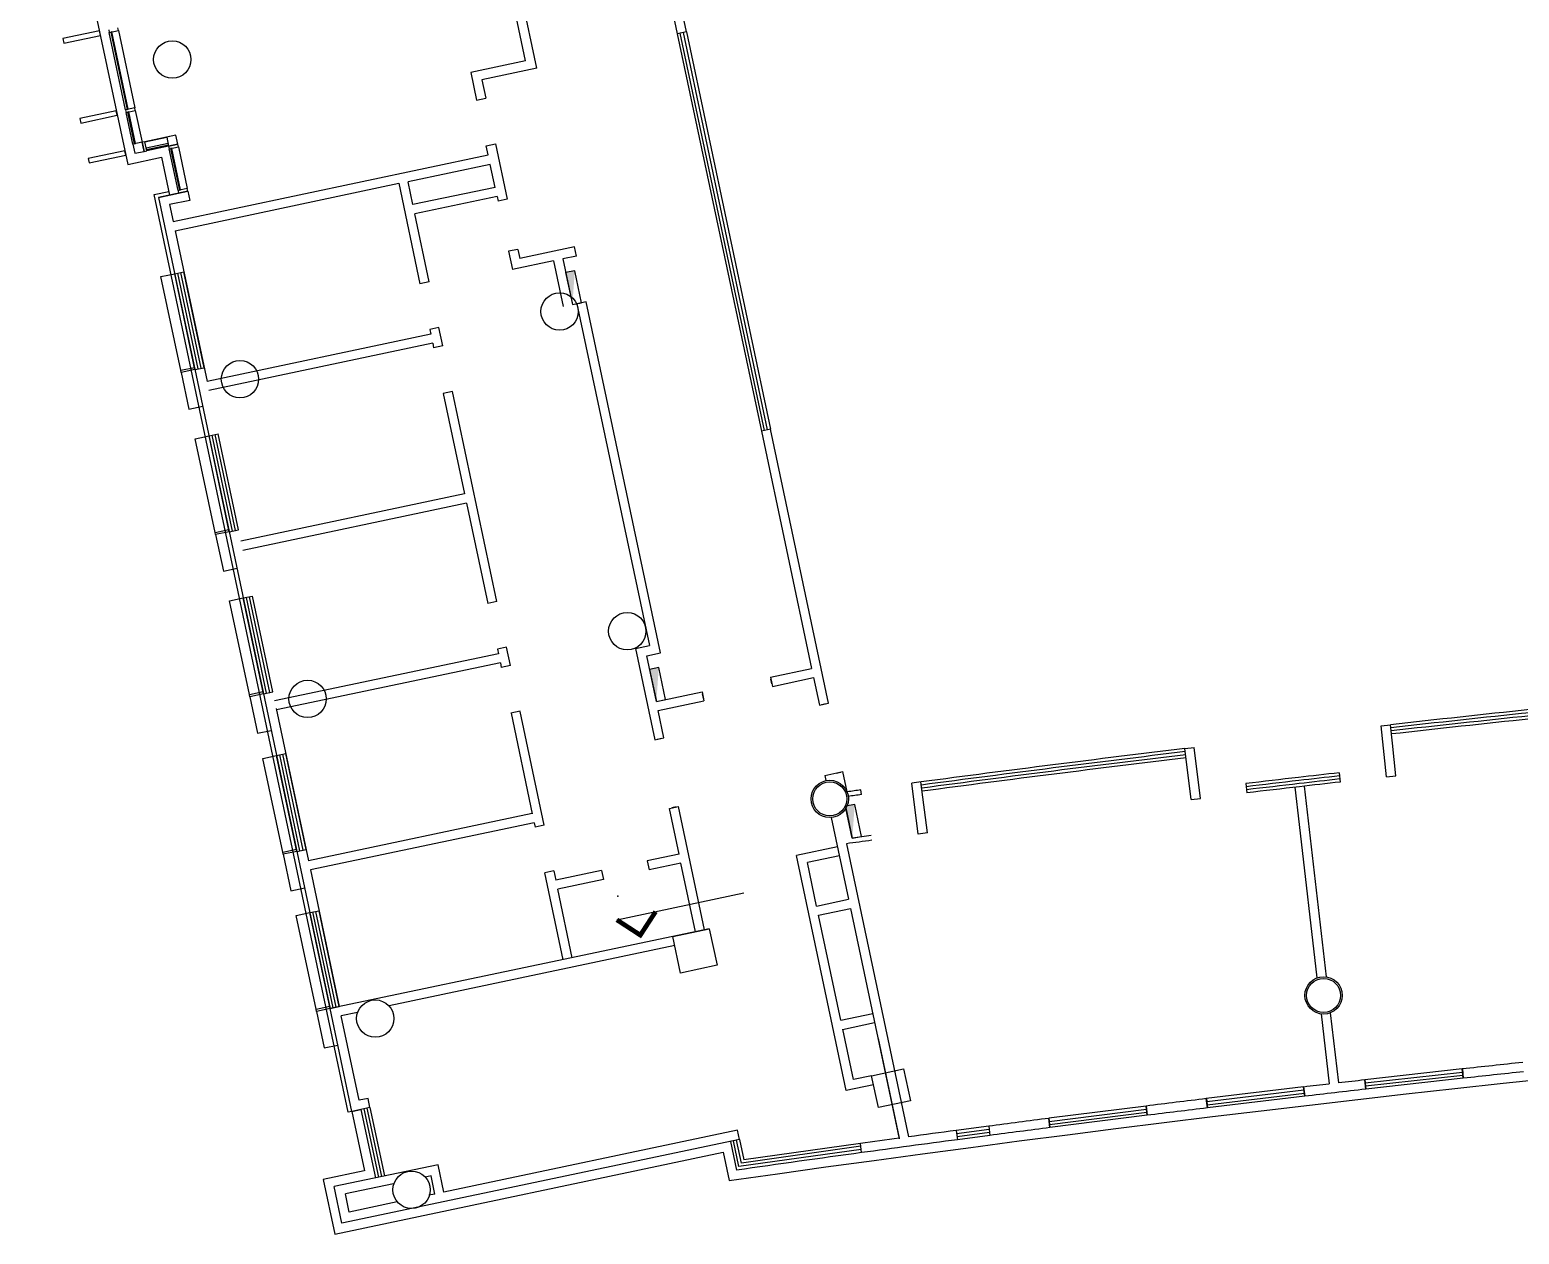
# Model space of a CAD drawing. Header units: millimetres. Extents: x 11680834 to 11851556, y -6213014 to -6078394.
# Drawn here: x 11694663 to 11726574, y -6213014 to -6187213 of the extents above; entities that cross this region are included whole.
import ezdxf

# ---------------------------------------------------------------- set-up
doc = ezdxf.new("R2010")
doc.units = ezdxf.units.MM
for name, color, linetype in [('A—\\M+5C3C5\\M+5B4B0', 135, 'Continuous'), ('A—\\M+5C7BD\\M+5CCE5', 7, 'Continuous'), ('E-COLS-F4$0$0S-COLS-I', 90, 'Continuous'), ('E-COLS-F4$0$0S-COLS-I-P', 8, 'Continuous'), ('E1-RI-4F$0$A-GLAZ-CWMG', 3, 'Continuous'), ('E1-RI-4F$0$A-WALL', 7, 'Continuous')]:
    doc.layers.add(name, color=color, linetype=linetype)

msp = doc.modelspace()

# ---------------------------------------------------------------- linework, layer by layer
for p, q in [((11708731, -6187255), (11708535, -6187297)), ((11710402, -6195794), (11708601, -6187283)), ((11710468, -6195781), (11708666, -6187269)), ((11708731, -6187255), (11710533, -6195767)), ((11708535, -6187297), (11710337, -6195808)), ((11710533, -6195767), (11710337, -6195808)), ((11710564, -6201225), (11710543, -6201127)), ((11709096, -6201535), (11709076, -6201437)), ((11711629, -6201668), (11711727, -6201647)), ((11708204, -6202393), (11708106, -6202414)), ((11711939, -6203135), (11712037, -6203115)), ((11708514, -6203861), (11708416, -6203881)), ((11725353, -6209474), (11723266, -6209706)), ((11723273, -6209772), (11725360, -6209540)), ((11723281, -6209839), (11725368, -6209606)), ((11725375, -6209672), (11725353, -6209474)), ((11721955, -6209857), (11719870, -6210107)), ((11719878, -6210173), (11721963, -6209924)), ((11721979, -6210056), (11721955, -6209857)), ((11723288, -6209905), (11723266, -6209706)), ((11725375, -6209672), (11723288, -6209905)), ((11719894, -6210306), (11719870, -6210107)), ((11719886, -6210239), (11721971, -6209990)), ((11721979, -6210056), (11719894, -6210306)), ((11718579, -6210269), (11716495, -6210530)), ((11716520, -6210729), (11716495, -6210530)), ((11716503, -6210596), (11718587, -6210335)), ((11716511, -6210662), (11718595, -6210401)), ((11718603, -6210467), (11716520, -6210729)), ((11718603, -6210467), (11718579, -6210269)), ((11709870, -6210984), (11709829, -6210788)), ((11709870, -6210984), (11709829, -6210788))]:
    msp.add_line(p, q)
at = {"color": 1}
msp.add_line((11707241, -6206280, 0), (11709958, -6205703, 0), dxfattribs=at)
at = {"extrusion": (0, 0, -1)}
for points in [[(-11706289, -6193100), (-11706485, -6193059), (-11706340, -6192374), (-11706144, -6192415)], [(-11708088, -6201600), (-11708284, -6201558), (-11708139, -6200873), (-11707943, -6200915)], [(-11712286, -6204532), (-11712482, -6204491), (-11712337, -6203806), (-11712141, -6203848)]]:
    msp.add_lwpolyline(points, close=True, dxfattribs=at)
at = {"color": 1, "const_width": 100, "elevation": 0}
msp.add_lwpolyline([(11707241, -6206280), (11707744, -6206607), (11708071, -6206104)], dxfattribs=at)
at = {"color": 1}
msp.add_point((11707263, -6205769, 0), dxfattribs=at)
at = {"extrusion": (0, 0, -1)}
for points in [[(-11706289, -6193100), (-11706289, -6193100), (-11706144, -6192415), (-11706340, -6192374)], [(-11708088, -6201600), (-11708088, -6201600), (-11707943, -6200915), (-11708139, -6200873)], [(-11712286, -6204532), (-11712286, -6204532), (-11712141, -6203848), (-11712337, -6203806)]]:
    msp.add_solid(points, dxfattribs=at)
at = {"layer": 'A—\\M+5C3C5\\M+5B4B0'}
for p, q in [((11694663, -6180191), (11696760, -6190096)), ((11696421, -6187260), (11696396, -6187265)), ((11696396, -6187265), (11696746, -6188919)), ((11696771, -6188913), (11696421, -6187260)), ((11696746, -6188919), (11696771, -6188913)), ((11696783, -6188972), (11696758, -6188977)), ((11696758, -6188977), (11696902, -6189657)), ((11696927, -6189652), (11696783, -6188972)), ((11696902, -6189657), (11696927, -6189652)), ((11697127, -6189610), (11697068, -6189622)), ((11697110, -6189818), (11697169, -6189805)), ((11697169, -6189805), (11697127, -6189610)), ((11697627, -6189651), (11697157, -6189751)), ((11697157, -6189751), (11697162, -6189776)), ((11697162, -6189776), (11697632, -6189676)), ((11697632, -6189676), (11697627, -6189651)), ((11697638, -6189706), (11697651, -6189765)), ((11697651, -6189765), (11697846, -6189723)), ((11697706, -6189753), (11697681, -6189758)), ((11697681, -6189758), (11697869, -6190649)), ((11697894, -6190643), (11697706, -6189753)), ((11697846, -6189723), (11697834, -6189665)), ((11696760, -6190096), (11697484, -6189943)), ((11697484, -6189943), (11697656, -6190755)), ((11697327, -6190743), (11697640, -6190677)), ((11701487, -6210398), (11697327, -6190743)), ((11697869, -6190649), (11697894, -6190643)), ((11697474, -6192501), (11697767, -6192439)), ((11698202, -6194493), (11697767, -6192439)), ((11698267, -6194479), (11697833, -6192425)), ((11698333, -6194465), (11697898, -6192411)), ((11698398, -6194452), (11697963, -6192397)), ((11698202, -6194493), (11698398, -6194452)), ((11699003, -6197952), (11698568, -6195898)), ((11699068, -6197938), (11698633, -6195884)), ((11699133, -6197925), (11698698, -6195870)), ((11698209, -6195974), (11698503, -6195912)), ((11698937, -6197966), (11698503, -6195912)), ((11698937, -6197966), (11699133, -6197925)), ((11698944, -6199447), (11699238, -6199385)), ((11699673, -6201439), (11699238, -6199385)), ((11699738, -6201425), (11699303, -6199371)), ((11699803, -6201411), (11699368, -6199357)), ((11699868, -6201398), (11699433, -6199343)), ((11699673, -6201439), (11699868, -6201398)), ((11699659, -6202822), (11699952, -6202760)), ((11700387, -6204814), (11699952, -6202760)), ((11700452, -6204800), (11700018, -6202746)), ((11700518, -6204787), (11700083, -6202732)), ((11700583, -6204773), (11700148, -6202718)), ((11722716, -6203129), (11722739, -6203328)), ((11720716, -6203361), (11720739, -6203560)), ((11700387, -6204814), (11700583, -6204773)), ((11701165, -6208166), (11700730, -6206111)), ((11701230, -6208152), (11700795, -6206098)), ((11701295, -6208138), (11700860, -6206084)), ((11700371, -6206187), (11700665, -6206125)), ((11701100, -6208180), (11700665, -6206125)), ((11701100, -6208180), (11701295, -6208138)), ((11701563, -6210382), (11701487, -6210398)), ((11701563, -6210382), (11701831, -6211654)), ((11701756, -6210340), (11702067, -6211808)), ((11701756, -6210340), (11702067, -6211808)), ((11701821, -6210327), (11702132, -6211794)), ((11701821, -6210327), (11702132, -6211794)), ((11701886, -6210313), (11702197, -6211780)), ((11701886, -6210313), (11702197, -6211780)), ((11701952, -6210299), (11702262, -6211766)), ((11701952, -6210299), (11702262, -6211766)), ((11715208, -6210699), (11714514, -6210790)), ((11714521, -6210856), (11715215, -6210765)), ((11714529, -6210922), (11715223, -6210831)), ((11715231, -6210897), (11714537, -6210989)), ((11709675, -6211026), (11709805, -6211641)), ((11709857, -6211566), (11709740, -6211012)), ((11709910, -6211491), (11709805, -6210998)), ((11712476, -6211196), (11709857, -6211566)), ((11709871, -6210984), (11709963, -6211421)), ((11712467, -6211130), (11709910, -6211491)), ((11712459, -6211068), (11709963, -6211421)), ((11712485, -6211266), (11712459, -6211068)), ((11701828, -6211655), (11700950, -6211840)), ((11700950, -6211840), (11701197, -6213014))]:
    msp.add_line(p, q, dxfattribs=at)
at = {"layer": 'A—\\M+5C3C5\\M+5B4B0', "extrusion": (0, 0, -1)}
for p, q in [((11696354, -6187213), (11696366, -6187272)), ((11696366, -6187272), (11696562, -6187230)), ((11696562, -6187230), (11696549, -6187172)), ((11696912, -6188884), (11696716, -6188925)), ((11696924, -6188942), (11696912, -6188884)), ((11696716, -6188925), (11696729, -6188984)), ((11696729, -6188984), (11696924, -6188942)), ((11698035, -6190613), (11697839, -6190655)), ((11697839, -6190655), (11697852, -6190714)), ((11697852, -6190714), (11698047, -6190672)), ((11698047, -6190672), (11698035, -6190613))]:
    msp.add_line(p, q, dxfattribs=at)
at = {"layer": 'A—\\M+5C3C5\\M+5B4B0'}
for points in [[(11697898, -6194506), (11697474, -6192501), (11697474, -6192501)], [(11698202, -6194493), (11697909, -6194555), (11697898, -6194506), (11698192, -6194444)], [(11697909, -6194555), (11698074, -6195338), (11698368, -6195276)], [(11698634, -6197979), (11698209, -6195974), (11698209, -6195974)], [(11698937, -6197966), (11698644, -6198028), (11698634, -6197979), (11698927, -6197917)], [(11698644, -6198028), (11698810, -6198811), (11699103, -6198749)], [(11699369, -6201452), (11698944, -6199447), (11698944, -6199447)], [(11699673, -6201439), (11699379, -6201501), (11699369, -6201452), (11699662, -6201390)], [(11699379, -6201501), (11699545, -6202284), (11699838, -6202222)], [(11700083, -6204827), (11699659, -6202822), (11699659, -6202822)], [(11700387, -6204814), (11700094, -6204876), (11700083, -6204827), (11700377, -6204765)], [(11700094, -6204876), (11700259, -6205659), (11700553, -6205597)], [(11700796, -6208193), (11700371, -6206187), (11700371, -6206187)], [(11701100, -6208180), (11700806, -6208242), (11700796, -6208193), (11701089, -6208131)], [(11700806, -6208242), (11700972, -6209025), (11701265, -6208963)], [(11701197, -6213014), (11709520, -6211259), (11709648, -6211866)]]:
    msp.add_lwpolyline(points, dxfattribs=at)
msp.add_lwpolyline([(11709520, -6211259), (11709648, -6211866, -0.034352), (11776265, -6206955), (11776526, -6204008)], format="xyb", dxfattribs=at)
for centre, radius, start, end in [((11778677, -6694038), 494988, 95.6683, 96.3634), ((11778689, -6694149), 495033, 95.66842, 96.36341), ((11778689, -6694149), 494967, 95.66842, 96.36346), ((11778689, -6694149), 494900, 95.66842, 96.36352), ((11778689, -6694149), 495100, 96.87632, 97.53592), ((11778689, -6694149), 495033, 96.87628, 97.53597), ((11778689, -6694149), 494967, 96.87624, 97.53602), ((11778689, -6694149), 494900, 96.87621, 97.53607), ((11778689, -6694149), 494200, 96.60521, 96.73667), ((11778689, -6694149), 494200, 96.5032, 96.60521), ((11778689, -6694149), 494133, 96.5032, 96.60521), ((11778689, -6694149), 494133, 96.60521, 96.73667), ((11778689, -6694149), 494067, 96.60521, 96.73667), ((11778689, -6694149), 494000, 96.60521, 96.73668), ((11778689, -6694149), 494067, 96.5032, 96.60521), ((11778689, -6694149), 494000, 96.5032, 96.60521), ((11780794, -6708789), 502190, 97.81776, 98.12647)]:
    msp.add_arc(centre, radius, start, end, dxfattribs=at)
at = {"layer": 'A—\\M+5C7BD\\M+5CCE5'}
for p, q in [((11705523, -6188034), (11704116, -6181386)), ((11705286, -6187879), (11703962, -6181623)), ((11707914, -6184362), (11708535, -6187297)), ((11708731, -6187255), (11708503, -6186179)), ((11696154, -6187235), (11695372, -6187400)), ((11696175, -6187333), (11696154, -6187235)), ((11695372, -6187400), (11695392, -6187498)), ((11695392, -6187498), (11696175, -6187333)), ((11705286, -6187879), (11704112, -6188128)), ((11704112, -6188128), (11704237, -6188718)), ((11705523, -6188034), (11704349, -6188283)), ((11704349, -6188283), (11704433, -6188677)), ((11704237, -6188718), (11704433, -6188677)), ((11696517, -6188947), (11695734, -6189112)), ((11695734, -6189112), (11695755, -6189210)), ((11695755, -6189210), (11696537, -6189045)), ((11696537, -6189045), (11696517, -6188947)), ((11697793, -6189469), (11697127, -6189610)), ((11696698, -6189803), (11695915, -6189968)), ((11696719, -6189901), (11696698, -6189803)), ((11697068, -6189622), (11696873, -6189664)), ((11696873, -6189664), (11696914, -6189859)), ((11696914, -6189859), (11697110, -6189818)), ((11697068, -6189622), (11697110, -6189818)), ((11704444, -6189696), (11704640, -6189655)), ((11704485, -6189892), (11704444, -6189696)), ((11704640, -6189655), (11704891, -6190840)), ((11695915, -6189968), (11695936, -6190066)), ((11695936, -6190066), (11696719, -6189901)), ((11697735, -6191321), (11704485, -6189892)), ((11704529, -6190098), (11702768, -6190469)), ((11704632, -6190588), (11704529, -6190098)), ((11702871, -6190958), (11702768, -6190469)), ((11698047, -6190672), (11697421, -6190805)), ((11697421, -6190805), (11697852, -6190714)), ((11697777, -6191517), (11702570, -6190502)), ((11698047, -6190672), (11698089, -6190868)), ((11702570, -6190502), (11703023, -6192655)), ((11704632, -6190588), (11702871, -6190958)), ((11704674, -6190783), (11702912, -6191154)), ((11704674, -6190783), (11704695, -6190881)), ((11697421, -6190805), (11701102, -6208189)), ((11698089, -6190868), (11697659, -6190959)), ((11697659, -6190959), (11697735, -6191321)), ((11704891, -6190840), (11704695, -6190881)), ((11703219, -6192613), (11702912, -6191154)), ((11697777, -6191517), (11698460, -6194745)), ((11705118, -6191916), (11704923, -6191957)), ((11704923, -6191957), (11705006, -6192349)), ((11705118, -6191916), (11705160, -6192112)), ((11706334, -6191865), (11705160, -6192112)), ((11706376, -6192060), (11706082, -6192122)), ((11706376, -6192060), (11706334, -6191865)), ((11705886, -6192163), (11705006, -6192349)), ((11705886, -6192163), (11706093, -6193141)), ((11706082, -6192122), (11706289, -6193100)), ((11703219, -6192613), (11703023, -6192655)), ((11706583, -6193039), (11706387, -6193080)), ((11706387, -6193080), (11707938, -6200405)), ((11708175, -6200559), (11706583, -6193039)), ((11703429, -6193591), (11703233, -6193632)), ((11703233, -6193632), (11703254, -6193730)), ((11703511, -6193982), (11703429, -6193591)), ((11703254, -6193730), (11698460, -6194745)), ((11703295, -6193926), (11698501, -6194941)), ((11703295, -6193926), (11703316, -6194024)), ((11703511, -6193982), (11703316, -6194024)), ((11703719, -6194961), (11703523, -6195002)), ((11703523, -6195002), (11703979, -6197154)), ((11704671, -6199461), (11703719, -6194961)), ((11710533, -6195767), (11710337, -6195808)), ((11710337, -6195808), (11711414, -6200896)), ((11711776, -6201637), (11710533, -6195767)), ((11703979, -6197154), (11699185, -6198169)), ((11703978, -6197154), (11699185, -6198169)), ((11704020, -6197350), (11699226, -6198365)), ((11704020, -6197350), (11704476, -6199502)), ((11704671, -6199461), (11704476, -6199502)), ((11704703, -6200579), (11699909, -6201588)), ((11704879, -6200439), (11704683, -6200481)), ((11704683, -6200481), (11704703, -6200579)), ((11704961, -6200831), (11704879, -6200439)), ((11707644, -6200467), (11707938, -6200405)), ((11707644, -6200467), (11708058, -6202424)), ((11707881, -6200621), (11708175, -6200559)), ((11708088, -6201600), (11707881, -6200621)), ((11704745, -6200774), (11699950, -6201783)), ((11704745, -6200774), (11704765, -6200872)), ((11704961, -6200831), (11704765, -6200872)), ((11710534, -6201082), (11711414, -6200896)), ((11710534, -6201082), (11710575, -6201278)), ((11710575, -6201278), (11711456, -6201091)), ((11711456, -6201091), (11711580, -6201678)), ((11708088, -6201600), (11709066, -6201393)), ((11708127, -6201796), (11709108, -6201588)), ((11709066, -6201393), (11709108, -6201588)), ((11711580, -6201678), (11711776, -6201637)), ((11699943, -6201751), (11700634, -6205016)), ((11705168, -6201809), (11704973, -6201850)), ((11704974, -6201854), (11705429, -6204007)), ((11705686, -6204255), (11705169, -6201813)), ((11708251, -6202383), (11708127, -6201796)), ((11723616, -6202122), (11723815, -6202099)), ((11723731, -6203216), (11723616, -6202122)), ((11723857, -6202497), (11723815, -6202099)), ((11708058, -6202424), (11708251, -6202383)), ((11719412, -6202609), (11719611, -6202586)), ((11719748, -6203677), (11719611, -6202586)), ((11723930, -6203193), (11723857, -6202497)), ((11719549, -6203701), (11719412, -6202610)), ((11711695, -6203187), (11712086, -6203104)), ((11711695, -6203187), (11711719, -6203298)), ((11712178, -6203537), (11712086, -6203104)), ((11723731, -6203216), (11723930, -6203193)), ((11712481, -6203597), (11712469, -6203497)), ((11713696, -6204443), (11713559, -6203350)), ((11713894, -6204417), (11713757, -6203325)), ((11721766, -6203440), (11721858, -6204235)), ((11721964, -6203417), (11722438, -6207502)), ((11708367, -6203892), (11708562, -6203850)), ((11709121, -6206492), (11708562, -6203850)), ((11719549, -6203701), (11719748, -6203677)), ((11705428, -6204003), (11700633, -6205012)), ((11705470, -6204198), (11700675, -6205207)), ((11705470, -6204198), (11705490, -6204296)), ((11708574, -6204870), (11708367, -6203892)), ((11711835, -6204088), (11712206, -6205839)), ((11712286, -6204531), (11712150, -6203886)), ((11705686, -6204255), (11705490, -6204296)), ((11721858, -6204235), (11722239, -6207525)), ((11711967, -6204714), (11711087, -6204900)), ((11712158, -6204650), (11713487, -6210928)), ((11708574, -6204870), (11707891, -6205014)), ((11707891, -6205014), (11707933, -6205210)), ((11708615, -6205066), (11707933, -6205210)), ((11708924, -6206533), (11708615, -6205066)), ((11712153, -6209939), (11711087, -6204900)), ((11712009, -6204909), (11711324, -6205054)), ((11711521, -6205984), (11711324, -6205054)), ((11700676, -6205211), (11701295, -6208139)), ((11705892, -6205233), (11705698, -6205274)), ((11706091, -6207133), (11705698, -6205274)), ((11705892, -6205233), (11705933, -6205429)), ((11706913, -6205222), (11705933, -6205429)), ((11706954, -6205417), (11705976, -6205624)), ((11706913, -6205222), (11706954, -6205417)), ((11706287, -6207092), (11705976, -6205624)), ((11711521, -6205984), (11712206, -6205839)), ((11711562, -6206180), (11712247, -6206035)), ((11712247, -6206035), (11713292, -6210969)), ((11712038, -6208430), (11711562, -6206180)), ((11709222, -6206471), (11706134, -6207121)), ((11709222, -6206471), (11706134, -6207121)), ((11708481, -6206832), (11702361, -6208119)), ((11706134, -6207121), (11701100, -6208180)), ((11706134, -6207121), (11701100, -6208180)), ((11701563, -6210382), (11701100, -6208180)), ((11701563, -6210382), (11701100, -6208180)), ((11701683, -6208262), (11701337, -6208335)), ((11701683, -6208262), (11701337, -6208335)), ((11701718, -6210145), (11701337, -6208335)), ((11701718, -6210145), (11701337, -6208335)), ((11712038, -6208430), (11712722, -6208285)), ((11722328, -6208294), (11722502, -6209796)), ((11722527, -6208272), (11722701, -6209773)), ((11712079, -6208626), (11712764, -6208481)), ((11712308, -6209701), (11712080, -6208625)), ((11712837, -6208823), (11713289, -6210955)), ((11712699, -6209619), (11712308, -6209701)), ((11725356, -6209474), (11725375, -6209673)), ((11712740, -6209814), (11712153, -6209939)), ((11721956, -6209860), (11721979, -6210059)), ((11723269, -6209708), (11723288, -6209907)), ((11701911, -6210104), (11701718, -6210145)), ((11701911, -6210104), (11701718, -6210145)), ((11701952, -6210300), (11701911, -6210104)), ((11701952, -6210300), (11701911, -6210104)), ((11719871, -6210109), (11719894, -6210308)), ((11701952, -6210300), (11701563, -6210382)), ((11701952, -6210300), (11701563, -6210382)), ((11701563, -6210382), (11701756, -6210341)), ((11716497, -6210531), (11716520, -6210730)), ((11718580, -6210268), (11718603, -6210466)), ((11709829, -6210788), (11703537, -6212113)), ((11709829, -6210788), (11703537, -6212113)), ((11714514, -6210790), (11714537, -6210989)), ((11715208, -6210699), (11715231, -6210897)), ((11709870, -6210984), (11701352, -6212777)), ((11709870, -6210984), (11701352, -6212777)), ((11712485, -6211266), (11712459, -6211068)), ((11703413, -6211525), (11701187, -6211994)), ((11703413, -6211525), (11701187, -6211994)), ((11703537, -6212113), (11703413, -6211525)), ((11703537, -6212113), (11703413, -6211525)), ((11703259, -6211762), (11703133, -6211789)), ((11703259, -6211762), (11703133, -6211789)), ((11703341, -6212154), (11703259, -6211762)), ((11703341, -6212154), (11703259, -6211762)), ((11701352, -6212777), (11701187, -6211994)), ((11701352, -6212777), (11701187, -6211994)), ((11702455, -6211932), (11701424, -6212148)), ((11702455, -6211932), (11701424, -6212148)), ((11701506, -6212540), (11701424, -6212148)), ((11701506, -6212540), (11701424, -6212148)), ((11703341, -6212154), (11703215, -6212180)), ((11703341, -6212154), (11703215, -6212180)), ((11702537, -6212323), (11701506, -6212540)), ((11702537, -6212323), (11701506, -6212540))]:
    msp.add_line(p, q, dxfattribs=at)
at = {"layer": 'A—\\M+5C7BD\\M+5CCE5', "extrusion": (0, 0, -1)}
for p, q in [((11697597, -6189510), (11697638, -6189706)), ((11697834, -6189664), (11697793, -6189469)), ((11697638, -6189706), (11697834, -6189664))]:
    msp.add_line(p, q, dxfattribs=at)
at = {"layer": 'A—\\M+5C7BD\\M+5CCE5'}
for points in [[(11708439, -6206636), (11709222, -6206470), (11709387, -6207253), (11708605, -6207419)], [(11712699, -6209618), (11713384, -6209473), (11713529, -6210158), (11712844, -6210303)]]:
    msp.add_lwpolyline(points, close=True, dxfattribs=at)
for centre, radius in [((11697716, -6187850), 400), ((11706014, -6193248), 400), ((11699166, -6194698), 400), ((11707464, -6200096), 400), ((11700615, -6201546), 400), ((11711802, -6203689), 400), ((11711802, -6203689), 365), ((11722383, -6207898), 400), ((11722383, -6207898), 365), ((11702065, -6208394), 400), ((11702842, -6212063), 400)]:
    msp.add_circle(centre, radius, dxfattribs=at)
for centre, radius, start, end in [((11778689, -6694149), 495100, 97.68637, 97.72036), ((11778689, -6694149), 495100, 97.53592, 97.55906), ((11778689, -6694149), 495000, 97.68647, 97.71958), ((11778689, -6694149), 494100, 97.67585, 97.72341), ((11778689, -6694149), 494000, 97.53677, 97.55996), ((11778689, -6694149), 494000, 97.67595, 97.73995), ((11778651, -6693635), 487085, 96.12867, 96.28161), ((11778651, -6693635), 486885, 96.12897, 96.28197), ((11778651, -6693635), 487085, 96.6195, 96.68415), ((11778651, -6693635), 486885, 96.52913, 96.60774), ((11778651, -6693635), 487085, 96.52867, 96.59597), ((11778651, -6693635), 487085, 96.93118, 97.0841), ((11778651, -6693635), 486885, 96.60774, 96.68418), ((11778651, -6693635), 487085, 97.33114, 97.48407), ((11778651, -6693635), 486885, 96.93131, 97.0843), ((11778651, -6693635), 487085, 97.56642, 97.68823), ((11778651, -6693635), 486885, 97.33143, 97.48443), ((11778651, -6693635), 487085, 97.71182, 97.81032), ((11778651, -6693635), 486885, 97.56682, 97.81045)]:
    msp.add_arc(centre, radius, start, end, dxfattribs=at)
at = {"layer": 'E-COLS-F4$0$0S-COLS-I'}
for points in [[(11708439, -6206636), (11709222, -6206470), (11709387, -6207253), (11708605, -6207419)], [(11712699, -6209618), (11713384, -6209473), (11713529, -6210158), (11712844, -6210303)]]:
    msp.add_lwpolyline(points, close=True, dxfattribs=at)
for centre, radius in [((11697716, -6187850), 400), ((11706014, -6193248), 400), ((11699166, -6194698), 400), ((11707464, -6200096), 400), ((11700615, -6201546), 400), ((11711802, -6203689), 400), ((11711802, -6203689), 365), ((11722383, -6207898), 400), ((11722383, -6207898), 365), ((11702065, -6208394), 400), ((11702842, -6212063), 400)]:
    msp.add_circle(centre, radius, dxfattribs=at)
at = {"layer": 'E-COLS-F4$0$0S-COLS-I-P', "color": 9}
msp.add_lwpolyline([(11708439, -6206636), (11709222, -6206470), (11709387, -6207253), (11708605, -6207419)], close=True, dxfattribs=at)
at = {"layer": 'E1-RI-4F$0$A-GLAZ-CWMG', "color": 8}
for p, q in [((11696716, -6188925), (11696366, -6187272)), ((11696872, -6189664), (11696729, -6188984)), ((11697839, -6190655), (11697651, -6189765)), ((11697846, -6189723), (11698035, -6190613))]:
    msp.add_line(p, q, dxfattribs=at)
at = {"layer": 'E1-RI-4F$0$A-GLAZ-CWMG', "color": 9}
for p, q in [((11696562, -6187230), (11696912, -6188884)), ((11696924, -6188942), (11697068, -6189622)), ((11697127, -6189610), (11697597, -6189510)), ((11697638, -6189706), (11697169, -6189805))]:
    msp.add_line(p, q, dxfattribs=at)
at = {"layer": 'E1-RI-4F$0$A-GLAZ-CWMG', "extrusion": (0, 0, -1)}
msp.add_line((11697793, -6189469), (11697597, -6189510), dxfattribs=at)
at = {"layer": 'E1-RI-4F$0$A-GLAZ-CWMG'}
for p, q in [((11697110, -6189818), (11697068, -6189622)), ((11697834, -6189665), (11697638, -6189706))]:
    msp.add_line(p, q, dxfattribs=at)
at = {"layer": 'E1-RI-4F$0$A-WALL'}
for p, q in [((11697767, -6192439), (11697963, -6192397)), ((11698503, -6195912), (11698698, -6195870)), ((11699238, -6199385), (11699433, -6199343)), ((11699952, -6202760), (11700148, -6202718)), ((11700665, -6206125), (11700860, -6206084))]:
    msp.add_line(p, q, dxfattribs=at)

doc.saveas('drawing.dxf')
